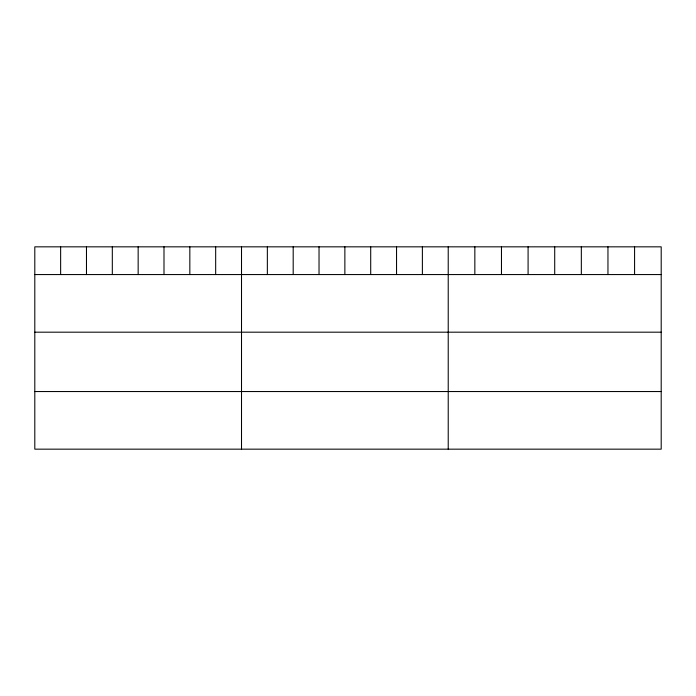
<?xml version="1.0" encoding="UTF-8"?>
<svg xmlns="http://www.w3.org/2000/svg" width="696" height="696" viewBox="0 0 696 696"><rect width="100%" height="100%" fill="white"/><g stroke="black" fill="none" stroke-linecap="round" stroke-linejoin="round"><path stroke-width="1.04" d="M661.2 332.183L661.2 246.836L34.8 246.836L34.8 449.164L661.2 449.164L661.2 332.183L34.8 332.183M34.8 274.563L661.2 274.563M34.8 391.543L661.2 391.543M634.578 246.836L634.578 274.563M607.956 246.836L607.956 274.563M581.334 246.836L581.334 274.563M554.712 246.836L554.712 274.563M528.09 246.836L528.09 274.563M501.468 246.836L501.468 274.563M474.846 246.836L474.846 274.563M448.224 246.836L448.224 449.164M422.385 246.836L422.385 274.563M396.546 246.836L396.546 274.563M370.707 246.836L370.707 274.563M344.868 246.836L344.868 274.563M319.029 246.836L319.029 274.563M293.19 246.836L293.19 274.563M267.351 246.836L267.351 274.563M241.512 246.836L241.512 449.164M215.673 246.836L215.673 274.563M189.834 246.836L189.834 274.563M163.995 246.836L163.995 274.563M138.156 246.836L138.156 274.563M112.317 246.836L112.317 274.563M86.478 246.836L86.478 274.563M60.639 246.836L60.639 274.563"/></g></svg>
